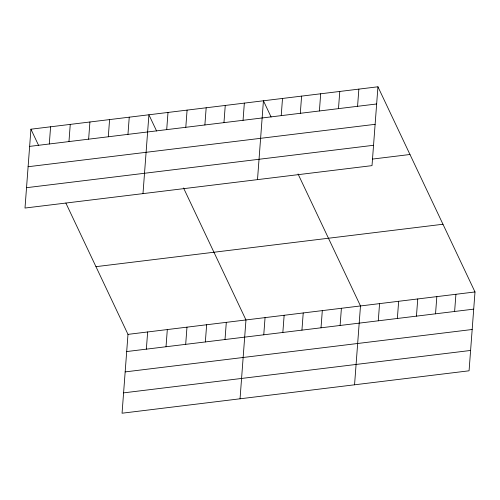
<?xml version="1.0" encoding="UTF-8"?>
<svg xmlns="http://www.w3.org/2000/svg" width="500" height="500" viewBox="0 0 500 500"><rect width="100%" height="100%" fill="white"/><g stroke="black" fill="none" stroke-linecap="round" stroke-linejoin="round"><path stroke-width="0.75" d="M30.931 129.2L25 208.044L372.013 165.631L377.944 86.788L30.931 129.2L38.6 145.419M49.3 143.981L50.594 126.794M68.963 141.581L70.256 124.394M88.631 139.175L89.919 121.988M108.294 136.775L109.588 119.588M127.956 134.369L129.25 117.181M65.869 203.056L127.987 334.369L122.056 413.212L469.069 370.8L475 291.956L377.944 86.788M142.988 193.625L148.912 114.775L156.588 131M146.356 349.15L147.65 331.962M166.706 129.631L168 112.444M166.019 346.75L167.312 329.562M185.794 127.3L187.087 110.113M185.688 344.344L186.975 327.156M204.881 124.969L206.169 107.781M205.35 341.944L206.644 324.756M223.962 122.638L225.256 105.45M225.012 339.538L226.306 322.35M243.05 120.306L244.344 103.112M240.044 398.794L245.969 319.95L183.531 187.956M257.5 179.631L263.431 100.781L271.1 117.006M263.762 334.806L265.056 317.613M281.225 115.638L282.512 98.45M282.85 332.469L284.144 315.281M300.306 113.306L301.6 96.119M301.938 330.138L303.225 312.95M319.394 110.975L320.688 93.787M321.019 327.806L322.312 310.619M338.481 108.644L339.775 91.45M340.106 325.475L341.4 308.288M357.569 106.306L358.856 89.119M354.556 384.8L360.487 305.95L298.044 173.962M378.281 320.806L379.569 303.619M397.362 318.475L398.656 301.288M416.45 316.144L417.744 298.956M435.538 313.812L436.831 296.625M454.619 311.481L455.913 294.288M29.638 146.387L376.65 103.975M28.106 166.731L375.119 124.325M26.531 187.694L373.544 145.287M372.562 159.062L409.975 154.494M95.956 266.663L442.969 224.25M127.987 334.369L475 291.956M126.694 351.556L473.706 309.144M125.162 371.9L472.175 329.494M123.588 392.869L470.6 350.456"/></g></svg>
